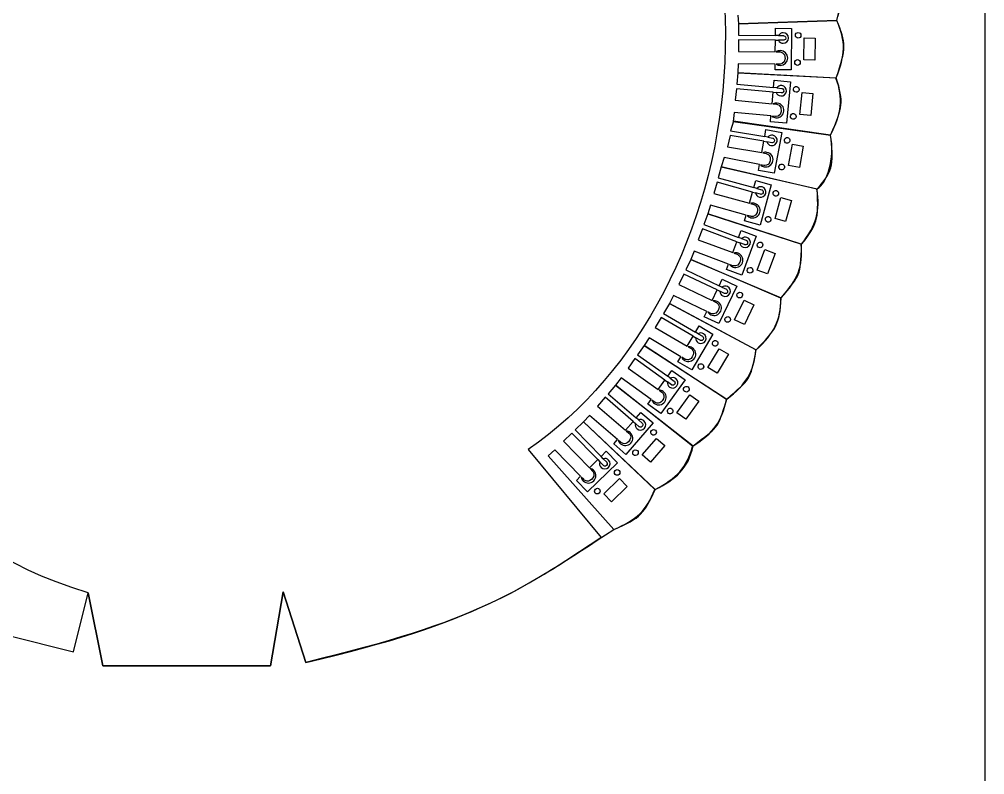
# Model space of a CAD drawing. Extents: x 150 to 1095, y 195 to 1062.
# Drawn here: x 768.1 to 949.8, y 500.8 to 643 of the extents above; entities that cross this region are included whole.
import ezdxf

# ---------------------------------------------------------------- set-up
doc = ezdxf.new("R2010")
doc.units = 0
doc.layers.add('Calque_1', color=7, linetype='CONTINUOUS')

msp = doc.modelspace()

# ---------------------------------------------------------------- linework, layer by layer
at = {"layer": 'Calque_1', "color": 1}
for p, q in [((949.8178, 794.68376), (949.8178, 494.78376)), ((863.85177, 562.04074), (877.58317, 545.44725)), ((783.8055, 521.30834), (781.0207, 535.05326)), ((817.76357, 535.2331), (815.33787, 521.30834)), ((821.98607, 521.93726), (817.76357, 535.2331)), ((815.33787, 521.30834), (783.8055, 521.30834))]:
    msp.add_line(p, q, dxfattribs=at)
at = {"layer": 'Calque_1', "color": 7}
for p, q in [((903.349677, 643.831891), (903.479838, 642.194676)), ((903.478897, 642.194434), (903.462295, 640.04117)), ((921.956765, 642.804604), (903.478897, 642.194434)), ((903.479838, 642.194676), (921.96264, 642.796563)), ((921.956765, 642.804604), (921.956765, 642.804604)), ((903.462295, 640.04117), (910.415341, 639.987528)), ((910.415341, 639.987528), (910.425986, 641.367523)), ((911.012225, 639.982922), (910.415341, 639.987528)), ((910.425986, 641.367523), (913.459117, 641.344124)), ((911.012346, 639.982922), (911.955123, 639.975647)), ((911.012507, 639.982209), (911.012346, 639.982922)), ((913.459117, 641.344124), (913.398603, 633.498937)), ((915.214091, 640.025209), (915.214763, 640.025868)), ((903.455694, 639.168166), (903.438778, 636.976583)), ((910.40872, 639.11453), (903.455694, 639.168166)), ((910.391818, 636.922947), (910.40872, 639.11453)), ((910.408599, 639.11453), (910.990774, 639.110047)), ((911.948482, 639.102428), (910.99099, 639.109805)), ((915.791071, 635.394726), (915.822945, 639.527068)), ((915.822945, 639.527068), (917.889118, 639.511128)), ((917.889118, 639.511128), (917.857237, 635.378792)), ((903.438778, 636.976583), (910.391818, 636.922947)), ((910.589318, 636.921425), (911.243686, 636.916376)), ((911.357403, 637.147873), (911.357484, 637.147886)), ((903.420894, 634.673971), (903.360212, 632.98437)), ((910.373921, 634.620336), (903.420894, 634.673971)), ((910.365459, 633.522336), (910.373921, 634.620336)), ((911.225876, 634.613798), (910.560201, 634.618943)), ((915.091733, 634.906678), (915.091061, 634.906019)), ((917.857237, 635.378792), (915.791071, 635.394726)), ((903.361805, 632.984874), (903.158298, 630.841183)), ((903.360212, 632.98437), (921.873381, 632.024493)), ((921.822871, 631.988459), (903.361805, 632.984874)), ((913.398603, 633.498937), (910.365459, 633.522336)), ((903.158298, 630.841183), (910.080425, 630.184072)), ((910.080425, 630.184072), (910.210852, 631.557936)), ((910.210852, 631.557936), (913.2305, 631.271278)), ((913.2305, 631.271278), (912.489081, 623.460965)), ((921.822871, 631.988459), (921.822871, 631.988459)), ((903.075921, 629.97206), (902.8688, 627.790219)), ((909.998056, 629.314941), (903.075921, 629.97206)), ((909.790934, 627.133101), (909.998056, 629.314941)), ((909.997921, 629.314955), (910.577503, 629.259939)), ((910.674655, 630.127662), (910.080425, 630.184072)), ((911.530885, 629.169472), (910.57765, 629.259952)), ((910.674809, 630.127682), (910.674789, 630.127649)), ((910.674789, 630.127649), (911.613362, 630.038549)), ((914.865077, 629.805577), (914.865064, 629.805564)), ((915.03711, 625.141885), (915.427648, 629.255854)), ((915.427648, 629.255854), (917.484618, 629.060585)), ((917.484618, 629.060585), (917.094086, 624.946609)), ((902.8688, 627.790219), (909.790934, 627.133101)), ((909.987552, 627.114444), (910.639009, 627.052603)), ((910.772463, 627.273368), (910.772483, 627.273348)), ((902.651064, 625.497856), (902.44392, 623.819894)), ((909.573199, 624.840737), (902.651064, 625.497856)), ((902.500878, 623.864673), (901.935321, 622.049042)), ((902.44392, 623.819894), (920.803847, 621.256287)), ((920.803921, 621.256495), (902.500878, 623.864673)), ((909.469419, 623.747622), (909.573199, 624.840737)), ((912.489081, 623.460965), (909.469419, 623.747622)), ((910.421375, 624.760246), (909.758664, 624.82315)), ((914.29731, 624.715783), (914.297323, 624.715796)), ((917.094086, 624.946609), (915.03711, 625.141885)), ((901.935321, 622.049042), (908.393485, 620.950416)), ((908.393485, 620.950416), (908.643637, 622.307594)), ((908.643637, 622.307594), (911.626611, 621.757775)), ((911.626611, 621.757775), (910.204529, 614.04232)), ((901.904066, 621.157655), (901.411504, 619.00304)), ((908.235414, 620.091775), (901.904066, 621.157655)), ((907.838156, 617.936429), (908.235414, 620.091775)), ((908.235233, 620.091862), (908.80779, 619.98632)), ((908.980501, 620.842217), (908.393485, 620.950416)), ((909.749559, 619.812738), (908.807911, 619.986307)), ((908.980636, 620.842204), (908.980622, 620.84219)), ((908.980622, 620.84219), (909.907811, 620.671305)), ((913.126635, 620.154648), (913.126635, 620.154648)), ((920.803921, 621.256495), (920.803921, 621.256495)), ((901.411504, 619.00304), (907.838156, 617.936429)), ((908.828219, 617.990237), (908.828219, 617.990237)), ((912.889885, 615.493799), (913.638956, 619.557805)), ((913.638956, 619.557805), (915.670951, 619.183277)), ((915.670951, 619.183277), (914.921894, 615.11927)), ((900.773557, 616.994394), (900.229335, 615.278939)), ((907.420577, 615.671973), (900.773557, 616.994394)), ((908.032392, 617.90063), (908.675937, 617.782012)), ((900.23033, 615.28027), (899.654316, 613.205414)), ((900.229335, 615.278939), (918.294466, 611.118453)), ((918.231113, 611.064163), (900.23033, 615.28027)), ((907.221555, 614.592126), (907.420577, 615.671973)), ((910.204529, 614.04232), (907.221555, 614.592126)), ((908.258546, 615.517475), (907.603876, 615.638145)), ((912.11566, 615.134092), (912.11566, 615.134092)), ((914.921894, 615.11927), (912.889885, 615.493799)), ((899.654316, 613.205414), (906.354175, 611.345436)), ((906.354175, 611.345436), (906.723345, 612.675179)), ((906.723345, 612.675179), (909.646029, 611.863807)), ((899.420936, 612.364145), (898.834673, 610.252357)), ((906.120801, 610.504174), (899.420936, 612.364145)), ((906.92934, 611.185771), (906.354175, 611.345436)), ((906.929488, 611.185771), (906.929455, 611.185737)), ((906.929455, 611.185737), (907.837898, 610.933532)), ((909.646029, 611.863807), (907.547412, 604.304271)), ((918.231113, 611.064163), (918.231113, 611.064163)), ((898.834673, 610.252357), (905.534531, 608.392392)), ((905.534531, 608.392392), (906.120801, 610.504174)), ((906.120653, 610.504228), (906.681621, 610.34849)), ((907.604376, 610.092324), (906.681742, 610.348463)), ((910.350573, 605.512664), (911.455994, 609.494534)), ((910.998446, 610.134334), (910.998446, 610.134334)), ((911.455994, 609.494534), (913.446921, 608.941824)), ((913.446921, 608.941824), (912.341507, 604.95996)), ((898.218577, 608.033643), (897.72059, 606.417959)), ((904.918428, 606.173672), (898.218577, 608.033643)), ((905.724853, 608.339558), (906.355376, 608.164513)), ((906.525465, 608.358464), (906.525465, 608.358464)), ((897.721673, 606.419081), (896.969892, 604.401245)), ((897.72059, 606.417959), (915.347172, 600.676638)), ((915.294689, 600.675159), (897.721673, 606.419081)), ((904.624715, 605.115657), (904.918428, 606.173672)), ((905.739422, 605.945739), (905.097987, 606.123817)), ((912.341507, 604.95996), (910.350573, 605.512664)), ((896.665215, 603.583111), (895.900053, 601.529378)), ((903.180933, 601.155559), (896.665215, 603.583111)), ((896.969892, 604.401245), (903.48561, 601.973694)), ((907.547412, 604.304271), (904.624715, 605.115657)), ((909.547563, 605.222814), (909.547563, 605.222814)), ((903.48561, 601.973694), (903.967412, 603.266888)), ((904.044959, 601.765292), (903.48561, 601.973694)), ((903.967412, 603.266888), (906.809781, 602.207915)), ((904.04508, 601.765252), (904.928554, 601.436097)), ((904.04508, 601.765252), (904.04508, 601.765252)), ((906.809781, 602.207915), (904.070748, 594.856151)), ((895.900053, 601.529378), (902.415764, 599.101819)), ((902.415764, 599.101819), (903.180933, 601.155559)), ((903.180812, 601.155599), (903.726367, 600.952349)), ((904.623749, 600.61801), (903.726481, 600.952302)), ((908.008932, 600.368862), (908.008932, 600.368862)), ((915.294689, 600.675159), (915.294689, 600.675159)), ((895.09601, 599.371626), (894.461333, 597.804574)), ((901.611727, 596.944074), (895.09601, 599.371626)), ((902.600854, 599.032866), (903.214061, 598.804398)), ((903.400154, 598.983054), (903.400154, 598.983054)), ((906.967189, 595.819753), (908.409939, 599.692189)), ((908.409939, 599.692189), (910.346153, 598.970817)), ((910.346153, 598.970817), (908.903403, 595.09838)), ((894.463774, 597.806933), (893.536968, 595.86326)), ((894.461333, 597.804574), (911.530758, 590.573139)), ((911.461788, 590.535655), (894.463774, 597.806933)), ((901.228379, 595.915123), (901.611727, 596.944074)), ((902.410138, 596.646619), (901.786317, 596.87902)), ((893.161332, 595.075183), (892.218045, 593.096911)), ((899.43759, 592.082477), (893.161332, 595.075183)), ((893.536968, 595.86326), (899.813226, 592.870554)), ((904.070748, 594.856151), (901.228379, 595.915123)), ((906.142286, 595.599819), (906.142286, 595.599819)), ((908.903403, 595.09838), (906.967189, 595.819753)), ((892.218045, 593.096911), (898.49429, 590.104218)), ((903.145101, 592.810712), (899.768402, 585.729131)), ((899.813226, 592.870554), (900.407201, 594.116227)), ((900.352019, 592.613639), (899.813226, 592.870554)), ((900.352126, 592.613585), (901.203135, 592.207797)), ((900.352126, 592.613585), (900.352126, 592.613585)), ((900.407201, 594.116227), (903.145101, 592.810712)), ((891.226843, 591.018478), (890.456446, 589.513505)), ((897.503094, 588.025779), (891.226843, 591.018478)), ((898.49429, 590.104218), (899.43759, 592.082477)), ((899.437475, 592.082524), (899.962985, 591.831956)), ((900.827378, 591.419774), (899.963086, 591.831896)), ((904.177408, 590.873079), (904.177408, 590.873079)), ((890.457845, 589.514526), (889.362825, 587.660402)), ((890.456446, 589.513505), (906.821647, 580.804939)), ((906.746418, 580.768875), (890.457845, 589.514526)), ((898.672567, 590.019205), (899.263248, 589.737552)), ((899.464411, 589.899144), (899.464364, 589.899097)), ((902.738546, 586.433558), (904.51717, 590.163674)), ((904.51717, 590.163674), (906.38222, 589.274362)), ((906.38222, 589.274362), (904.603603, 585.544253)), ((911.461788, 590.535655), (911.461788, 590.535655)), ((889.362825, 587.660402), (895.349913, 584.124511)), ((897.030503, 587.03466), (897.503094, 588.025779)), ((898.27216, 587.659072), (897.671268, 587.945587)), ((888.918987, 586.908621), (887.804475, 585.021512)), ((894.906061, 583.372743), (888.918987, 586.908621)), ((895.349913, 584.124511), (896.051697, 585.312802)), ((896.051697, 585.312802), (898.663448, 583.770325)), ((899.768402, 585.729131), (897.030503, 587.03466)), ((901.89747, 586.287232), (901.89747, 586.287232)), ((904.603603, 585.544253), (902.738546, 586.433558)), ((887.804475, 585.021512), (893.791563, 581.485621)), ((898.663448, 583.770325), (894.67387, 577.015031)), ((895.863874, 583.820978), (895.349913, 584.124511)), ((895.863982, 583.82091), (896.675783, 583.341482)), ((895.863982, 583.82091), (895.863982, 583.82091)), ((886.633416, 583.038856), (885.732968, 581.607892)), ((892.62049, 579.502965), (886.633416, 583.038856)), ((893.791563, 581.485621), (894.906061, 583.372743)), ((894.905953, 583.372797), (895.40725, 583.076741)), ((896.23183, 582.589762), (895.407364, 583.07668)), ((899.52039, 581.749011), (899.52039, 581.749011)), ((885.735227, 581.609908), (884.481031, 579.859531)), ((884.481031, 579.859531), (890.133137, 575.809668)), ((885.732968, 581.607892), (901.264128, 571.486519)), ((901.189498, 571.462522), (885.735227, 581.609908)), ((893.961624, 581.385187), (894.525093, 581.052412)), ((894.739638, 581.195483), (894.739698, 581.195543)), ((897.694664, 577.454095), (899.796116, 581.01234)), ((901.575235, 579.961617), (899.473775, 576.403365)), ((899.796116, 581.01234), (901.575235, 579.961617)), ((906.746418, 580.768875), (906.746418, 580.768875)), ((883.972688, 579.149827), (882.696182, 577.3683)), ((889.624788, 575.099971), (883.972688, 579.149827)), ((892.062112, 578.557501), (892.62049, 579.502965)), ((894.67387, 577.015031), (892.062112, 578.557501)), ((893.354108, 579.069695), (892.780912, 579.408219)), ((882.696182, 577.3683), (888.348282, 573.31843)), ((890.133137, 575.809668), (890.936928, 576.931455)), ((890.936928, 576.931455), (893.402553, 575.16478)), ((896.84393, 577.382699), (896.84393, 577.382699)), ((899.473775, 576.403365), (897.694664, 577.454095)), ((881.354862, 575.496551), (880.331798, 574.150526)), ((887.006969, 571.446688), (881.354862, 575.496551)), ((888.348282, 573.31843), (889.624788, 575.099971)), ((893.402553, 575.16478), (888.833054, 568.787438)), ((889.624653, 575.100011), (890.097932, 574.760954)), ((890.876375, 574.203179), (890.098033, 574.76088)), ((890.618341, 575.462005), (890.133137, 575.809668)), ((890.618476, 575.461965), (891.384859, 574.912836)), ((890.618476, 575.461965), (890.618476, 575.461965)), ((880.333546, 574.151239), (878.927179, 572.520593)), ((880.331798, 574.150526), (894.910348, 562.699537)), ((894.81374, 562.656551), (880.333546, 574.151239)), ((888.508823, 573.203397), (889.040758, 572.822264)), ((889.267152, 572.945912), (889.267152, 572.945912)), ((894.078013, 573.07577), (894.078013, 573.07577)), ((878.357002, 571.859413), (876.92561, 570.199769)), ((883.622434, 567.318172), (878.357002, 571.859413)), ((878.927179, 572.520593), (884.192612, 567.979366)), ((886.367422, 570.554133), (887.006969, 571.446688)), ((887.699585, 570.950474), (887.158455, 571.33821)), ((891.880788, 568.958526), (894.287709, 572.317689)), ((895.967283, 571.114235), (893.560362, 567.755072)), ((894.287709, 572.317689), (895.967283, 571.114235)), ((901.189498, 571.462522), (901.189498, 571.462522)), ((876.92561, 570.199769), (882.191036, 565.658522)), ((884.192612, 567.979366), (885.093924, 569.024411)), ((885.093924, 569.024411), (887.390877, 567.043368)), ((888.833054, 568.787438), (886.367422, 570.554133)), ((891.027105, 568.962382), (891.027105, 568.962382)), ((893.560362, 567.755072), (891.880788, 568.958526)), ((874.283512, 567.20826), (872.739611, 565.707193)), ((875.421694, 568.456123), (874.281811, 567.207474)), ((874.281811, 567.207474), (887.772709, 554.49312)), ((887.700005, 554.48812), (874.283512, 567.20826)), ((880.68712, 563.914875), (875.421694, 568.456123)), ((882.191036, 565.658522), (883.622434, 567.318172)), ((883.622333, 567.318205), (884.063225, 566.93799)), ((884.644615, 567.589516), (884.192545, 567.979299)), ((884.644656, 567.589463), (884.644622, 567.589429)), ((884.644622, 567.589429), (885.358602, 566.973713)), ((872.739611, 565.707193), (877.58655, 560.72173)), ((887.390877, 567.043368), (882.266942, 561.102326)), ((882.340604, 565.529533), (882.836104, 565.102093)), ((884.788425, 566.312613), (884.063333, 566.937964)), ((872.113555, 565.098434), (870.542156, 563.570682)), ((870.542156, 563.570682), (875.389109, 558.585219)), ((876.960501, 560.112964), (872.113555, 565.098434)), ((879.969989, 563.08337), (880.68712, 563.914875)), ((881.332201, 563.358366), (880.828057, 563.793108)), ((883.072668, 565.20488), (883.072741, 565.204954)), ((885.317724, 560.998921), (888.016677, 564.128282)), ((887.875923, 564.90216), (887.875923, 564.90216)), ((888.016677, 564.128282), (889.581354, 562.778808)), ((868.891221, 561.965752), (867.646297, 560.821804)), ((873.73816, 556.980288), (868.891221, 561.965752)), ((877.58655, 560.72173), (878.576045, 561.683708)), ((878.576045, 561.683708), (880.690427, 559.508869)), ((882.266942, 561.102326), (879.969989, 563.08337)), ((889.581354, 562.778808), (886.8824, 559.649447)), ((894.8137, 562.656591), (894.81374, 562.656551)), ((867.646297, 560.821804), (879.970355, 546.973463)), ((875.389109, 558.585219), (876.960501, 560.112964)), ((876.960736, 560.113334), (877.36627, 559.695605)), ((878.002611, 560.293781), (877.586671, 560.721918)), ((878.002537, 560.293546), (878.002543, 560.293553)), ((878.002543, 560.293553), (878.659718, 559.617536)), ((884.467814, 561.07948), (884.467814, 561.07948)), ((886.8824, 559.649447), (885.317724, 560.998921)), ((880.690427, 559.508869), (875.065289, 554.04002)), ((875.526776, 558.443607), (875.982669, 557.974162)), ((876.227512, 558.055974), (876.227633, 558.056095)), ((878.033763, 559.008972), (877.366318, 559.695531)), ((872.950907, 556.21486), (873.73816, 556.980288)), ((875.065289, 554.04002), (872.950907, 556.21486)), ((874.331647, 556.36901), (873.867748, 556.846462)), ((878.095227, 553.669532), (881.058172, 556.550197)), ((880.98584, 557.333411), (880.98584, 557.333411)), ((881.058172, 556.550197), (882.498467, 555.068694)), ((882.498467, 555.068694), (879.535522, 552.188029)), ((887.700052, 554.488073), (887.700005, 554.48812)), ((877.255638, 553.82432), (877.255638, 553.82432)), ((879.535522, 552.188029), (878.095227, 553.669532))]:
    msp.add_line(p, q, dxfattribs=at)
at = {"layer": 'Calque_1', "color": 3}
for p, q in [((778.23653, 523.91354), (781.02143, 535.05319)), ((781.02143, 535.05319), (783.80633, 521.30828)), ((815.3388, 521.30828), (817.7644, 535.23289)), ((817.7644, 535.23289), (821.9866, 521.93713)), ((766.01883, 526.96796), (778.23653, 523.91354)), ((783.80633, 521.30828), (815.3388, 521.30828))]:
    msp.add_line(p, q, dxfattribs=at)
at = {"layer": 'Calque_1', "color": 1}
for points in [[(867.33837, 715.21124), (919.01237, 669.47147), (905.88837, 590.79159), (863.85177, 562.04074)], [(781.0207, 535.05323), (746.9555, 545.28428), (745.37233, 565.47388), (742.97578, 582.08934)], [(877.58317, 545.44725), (862.81827, 535.5729), (853.87747, 529.47317), (821.98607, 521.93726)]]:
    msp.add_open_spline(points, degree=3, dxfattribs=at)
at = {"layer": 'Calque_1', "color": 7}
for points in [[(921.96264, 642.796563), (923.319752, 647.196013), (923.18382, 649.869947), (921.10858, 653.543114)], [(921.873381, 632.024493), (923.607805, 636.289309), (923.704842, 638.964917), (921.956765, 642.804604)], [(911.894574, 640.511909), (911.524568, 640.514519), (911.184177, 640.309986), (911.012507, 639.982209)], [(912.875616, 639.516522), (912.879699, 640.062309), (912.440555, 640.508061), (911.894574, 640.511909)], [(911.955123, 639.975647), (911.955123, 639.975647), (912.368021, 639.937853), (912.364542, 639.496346)], [(914.688767, 639.490581), (914.400385, 639.492604), (914.168298, 639.735568), (914.17041, 640.033261)], [(914.17041, 640.033261), (914.172534, 640.33094), (914.408038, 640.570597), (914.696413, 640.568554)], [(915.214763, 640.025868), (915.212632, 639.728195), (914.977142, 639.488538), (914.688767, 639.490581)], [(914.696413, 640.568554), (914.984788, 640.566148), (915.216559, 640.322881), (915.214091, 640.025209)], [(910.99099, 639.109805), (911.151214, 638.762878), (911.497129, 638.539409), (911.879262, 638.535991)], [(911.879262, 638.535991), (912.42523, 638.531619), (912.871278, 638.970843), (912.875616, 639.516522)], [(912.364542, 639.496346), (912.361533, 639.104834), (911.948482, 639.102428), (911.948482, 639.102428)], [(911.357484, 637.147886), (911.084746, 637.149484), (910.817544, 637.070807), (910.589318, 636.921425)], [(911.243686, 636.916376), (911.243686, 636.916376), (912.276001, 636.917837), (912.234257, 635.653943)], [(912.733636, 635.750347), (912.739599, 636.516309), (912.123419, 637.142057), (911.357403, 637.147873)], [(910.560201, 634.618943), (910.788486, 634.461603), (911.058775, 634.376371), (911.336044, 634.374182)], [(912.234257, 635.653943), (912.198517, 634.572793), (911.225876, 634.613798), (911.225876, 634.613798)], [(911.336044, 634.374182), (912.102012, 634.368225), (912.727773, 634.984392), (912.733636, 635.750347)], [(914.565058, 634.370726), (914.276689, 634.373139), (914.044918, 634.616392), (914.047386, 634.914065)], [(914.047386, 634.914065), (914.049518, 635.211737), (914.285008, 635.451395), (914.573383, 635.449351)], [(915.091061, 634.906019), (915.088936, 634.60834), (914.853433, 634.368683), (914.565058, 634.370726)], [(914.573383, 635.449351), (914.861764, 635.447329), (915.093838, 635.204364), (915.091733, 634.906678)], [(920.803847, 621.256287), (922.902, 625.35443), (923.230975, 628.011511), (921.822871, 631.988459)], [(910.57765, 629.259952), (910.707152, 628.900418), (911.032358, 628.647775), (911.412753, 628.611188)], [(911.599535, 630.578798), (911.231152, 630.613522), (910.874288, 630.439315), (910.674809, 630.127682)], [(911.412753, 628.611188), (911.956289, 628.55943), (912.438768, 628.958261), (912.490224, 629.501817)], [(911.97974, 629.5256), (911.942742, 629.135826), (911.530885, 629.169472), (911.530885, 629.169472)], [(912.490224, 629.501817), (912.541673, 630.045192), (912.142902, 630.527382), (911.599535, 630.578798)], [(911.613362, 630.038549), (911.613362, 630.038549), (912.021429, 629.965045), (911.97974, 629.5256)], [(914.294315, 629.318295), (914.007213, 629.345554), (913.797286, 629.607903), (913.825433, 629.904269)], [(913.825433, 629.904269), (913.853554, 630.200634), (914.109095, 630.418797), (914.396196, 630.391551)], [(914.865064, 629.805564), (914.836937, 629.509205), (914.58141, 629.291056), (914.294315, 629.318295)], [(914.396196, 630.391551), (914.683298, 630.364292), (914.893225, 630.101943), (914.865077, 629.805577)], [(910.772483, 627.273348), (910.50091, 627.298629), (910.22789, 627.243441), (909.987552, 627.114444)], [(912.022111, 625.761602), (912.094546, 626.524154), (911.535029, 627.201027), (910.772463, 627.273368)], [(911.51623, 625.708922), (911.386766, 624.634962), (910.421375, 624.760246), (910.421375, 624.760246)], [(910.510325, 624.51196), (911.272884, 624.439532), (911.949763, 624.999029), (912.022111, 625.761602)], [(910.639009, 627.052603), (910.639009, 627.052603), (911.667556, 626.964434), (911.51623, 625.708922)], [(913.257686, 624.814481), (913.285813, 625.110839), (913.54134, 625.328989), (913.828435, 625.30175)], [(913.828435, 625.30175), (914.11553, 625.274484), (914.325451, 625.012141), (914.29731, 624.715783)], [(909.758664, 624.82315), (909.972426, 624.646586), (910.234295, 624.538216), (910.510325, 624.51196)], [(913.726561, 624.228513), (913.439466, 624.255779), (913.229545, 624.518122), (913.257686, 624.814481)], [(914.297323, 624.715796), (914.269203, 624.419431), (914.013662, 624.201268), (913.726561, 624.228513)], [(908.807911, 619.986307), (908.905445, 619.616806), (909.207301, 619.336679), (909.583034, 619.266943)], [(909.94129, 621.210668), (909.577355, 621.277492), (909.206619, 621.135192), (908.980636, 620.842204)], [(909.583034, 619.266943), (910.119949, 619.167819), (910.635491, 619.522903), (910.734306, 620.059872)], [(910.227847, 620.128238), (910.156881, 619.743181), (909.749559, 619.812738), (909.749559, 619.812738)], [(909.907811, 620.671305), (909.907811, 620.671305), (910.307868, 620.562368), (910.227847, 620.128238)], [(910.734306, 620.059872), (910.833121, 620.596653), (910.478064, 621.111887), (909.94129, 621.210668)], [(912.515415, 619.71922), (912.231805, 619.771493), (912.045637, 620.051198), (912.099592, 620.34395)], [(912.099592, 620.34395), (912.153547, 620.636716), (912.427209, 620.831671), (912.710825, 620.779391)], [(913.126635, 620.154648), (913.072666, 619.861896), (912.799018, 619.666954), (912.515415, 619.71922)], [(912.710825, 620.779391), (912.994435, 620.727118), (913.180596, 620.447407), (913.126635, 620.154648)], [(918.294466, 611.118453), (920.136773, 612.102162), (921.675807, 616.768711), (920.803921, 621.256495)], [(908.828219, 617.990237), (908.559896, 618.039188), (908.283087, 618.008108), (908.032392, 617.90063)], [(909.940763, 616.374899), (910.079662, 617.128188), (909.581527, 617.851425), (908.828219, 617.990237)], [(909.432205, 616.366729), (909.209246, 615.308215), (908.258546, 615.517475), (908.258546, 615.517475)], [(908.325426, 615.262355), (909.078714, 615.123469), (909.801971, 615.621584), (909.940763, 616.374899)], [(908.675937, 617.782012), (908.675937, 617.782012), (909.692823, 617.604172), (909.432205, 616.366729)], [(907.603876, 615.638145), (907.801253, 615.443412), (908.052787, 615.312704), (908.325426, 615.262355)], [(911.504427, 614.698651), (911.220818, 614.750924), (911.034643, 615.030635), (911.088604, 615.323394)], [(911.088604, 615.323394), (911.142573, 615.616147), (911.416221, 615.811088), (911.699824, 615.758822)], [(912.11566, 615.134092), (912.061706, 614.841326), (911.788044, 614.646371), (911.504427, 614.698651)], [(911.699824, 615.758822), (911.98344, 615.706556), (912.169615, 615.426858), (912.11566, 615.134092)], [(907.918952, 611.467855), (907.562355, 611.566589), (907.180491, 611.45762), (906.929488, 611.185771)], [(907.837898, 610.933532), (907.837898, 610.933532), (908.226759, 610.789659), (908.108676, 610.3643)], [(908.60713, 610.251459), (908.753015, 610.777398), (908.444904, 611.32201), (907.918952, 611.467855)], [(909.992159, 610.413689), (910.071787, 610.700543), (910.3616, 610.870562), (910.639499, 610.793396)], [(910.639499, 610.793396), (910.917379, 610.716251), (911.078067, 610.421154), (910.998446, 610.134334)], [(915.347172, 600.676638), (918.131005, 604.343676), (918.92052, 606.901998), (918.231113, 611.064163)], [(906.681742, 610.348463), (906.746235, 609.971794), (907.022145, 609.666076), (907.390258, 609.563408)], [(907.390258, 609.563408), (907.916311, 609.417208), (908.461232, 609.725318), (908.60713, 610.251459)], [(908.108676, 610.3643), (908.003943, 609.987038), (907.604376, 610.092324), (907.604376, 610.092324)], [(910.351126, 609.754634), (910.07324, 609.831773), (909.912559, 610.126876), (909.992159, 610.413689)], [(910.998446, 610.134334), (910.918819, 609.847494), (910.629026, 609.677481), (910.351126, 609.754634)], [(906.525465, 608.358464), (906.262529, 608.430936), (905.984069, 608.424447), (905.724853, 608.339558)], [(906.355376, 608.164513), (906.355376, 608.164513), (907.352562, 607.897474), (906.98356, 606.687909)], [(907.490863, 606.651092), (907.695802, 607.389153), (907.263565, 608.153605), (906.525465, 608.358464)], [(905.097987, 606.123817), (905.277514, 605.912515), (905.516348, 605.759954), (905.783485, 605.685714)], [(906.98356, 606.687909), (906.667894, 605.65325), (905.739422, 605.945739), (905.739422, 605.945739)], [(905.783485, 605.685714), (906.521545, 605.480774), (907.285997, 605.912998), (907.490863, 606.651092)], [(908.900237, 604.843107), (908.622351, 604.920246), (908.46167, 605.215349), (908.541277, 605.502169)], [(908.541277, 605.502169), (908.620904, 605.789009), (908.910704, 605.959029), (909.188603, 605.881863)], [(909.188603, 605.881863), (909.466483, 605.804717), (909.627164, 605.509628), (909.547563, 605.222814)], [(909.547563, 605.222814), (909.467943, 604.935967), (909.178136, 604.765954), (908.900237, 604.843107)], [(905.055078, 601.961474), (904.708265, 602.090424), (904.318459, 602.014585), (904.04508, 601.765252)], [(905.636436, 600.69055), (905.826869, 601.202051), (905.566592, 601.771067), (905.055078, 601.961474)], [(903.726481, 600.952302), (903.75845, 600.571495), (904.007118, 600.243247), (904.365043, 600.109367)], [(904.365043, 600.109367), (904.87663, 599.918605), (905.445962, 600.178862), (905.636436, 600.69055)], [(905.149529, 600.845748), (905.012832, 600.478849), (904.623749, 600.61801), (904.623749, 600.61801)], [(904.928554, 601.436097), (904.928554, 601.436097), (905.30365, 601.259414), (905.149529, 600.845748)], [(907.331435, 600.046064), (907.061195, 600.146751), (906.926074, 600.454207), (907.030312, 600.733469)], [(907.030312, 600.733469), (907.134247, 601.012427), (907.437596, 601.156927), (907.707809, 601.056266)], [(908.008932, 600.368862), (907.904997, 600.089903), (907.601648, 599.945404), (907.331435, 600.046064)], [(907.707809, 601.056266), (907.978049, 600.955579), (908.113169, 600.648123), (908.008932, 600.368862)], [(911.530758, 590.573139), (914.618749, 593.988001), (915.624693, 596.469204), (915.294689, 600.675159)], [(903.400154, 598.983054), (903.144387, 599.077804), (902.866393, 599.095213), (902.600854, 599.032866)], [(903.214061, 598.804398), (903.214061, 598.804398), (904.18467, 598.452848), (903.713335, 597.279373)], [(904.215604, 597.199197), (904.483067, 597.916969), (904.117959, 598.715665), (903.400154, 598.983054)], [(901.786317, 596.87902), (901.947093, 596.653125), (902.172237, 596.480909), (902.431735, 596.38376)], [(903.713335, 597.279373), (903.310118, 596.275595), (902.410138, 596.646619), (902.410138, 596.646619)], [(902.431735, 596.38376), (903.149519, 596.116296), (903.948215, 596.481392), (904.215604, 597.199197)], [(905.163665, 595.964426), (905.267593, 596.243378), (905.570943, 596.387877), (905.841156, 596.287217)], [(905.841156, 596.287217), (906.111396, 596.18653), (906.246516, 595.879074), (906.142286, 595.599819)], [(905.464788, 595.277022), (905.194548, 595.377709), (905.059428, 595.685165), (905.163665, 595.964426)], [(906.142286, 595.599819), (906.038351, 595.320861), (905.735001, 595.176361), (905.464788, 595.277022)], [(901.375512, 592.719972), (901.041415, 592.879005), (900.646436, 592.837841), (900.352126, 592.613585)], [(901.842515, 591.402731), (902.077307, 591.895437), (901.868224, 592.4852), (901.375512, 592.719972)], [(899.963086, 591.831896), (899.961341, 591.449755), (900.180105, 591.100845), (900.524837, 590.935936)], [(900.524837, 590.935936), (901.017603, 590.7008), (901.607661, 590.909843), (901.842515, 591.402731)], [(901.371189, 591.600258), (901.202669, 591.246849), (900.827378, 591.419774), (900.827378, 591.419774)], [(901.203135, 592.207797), (901.203135, 592.207797), (901.561192, 591.998727), (901.371189, 591.600258)], [(903.474076, 590.611284), (903.213768, 590.735412), (903.106621, 591.053856), (903.234749, 591.32256)], [(903.234749, 591.32256), (903.362871, 591.591271), (903.677766, 591.708475), (903.938074, 591.584361)], [(904.177408, 590.873079), (904.049287, 590.604368), (903.734384, 590.487157), (903.474076, 590.611284)], [(903.938074, 591.584361), (904.198382, 591.460234), (904.305536, 591.141783), (904.177408, 590.873079)], [(899.464364, 589.899097), (899.217977, 590.01605), (898.942588, 590.057896), (898.672567, 590.019205)], [(899.263248, 589.737552), (899.263248, 589.737552), (900.199079, 589.301772), (899.626078, 588.17444)], [(900.119368, 588.050333), (900.449098, 588.741725), (900.15585, 589.569501), (899.464411, 589.899144)], [(906.821647, 580.804939), (910.19876, 583.934162), (911.419591, 586.316997), (911.461788, 590.535655)], [(897.671268, 587.945587), (897.811553, 587.706438), (898.020265, 587.514756), (898.270543, 587.395389)], [(898.270543, 587.395389), (898.961942, 587.065651), (899.789718, 587.3589), (900.119368, 588.050333)], [(899.626078, 588.17444), (899.135924, 587.210125), (898.27216, 587.659072), (898.27216, 587.659072)], [(900.954804, 586.736719), (901.082932, 587.00541), (901.397808, 587.122621), (901.658116, 586.998507)], [(901.194125, 586.025437), (900.933823, 586.149571), (900.826669, 586.468008), (900.954804, 586.736719)], [(901.89747, 586.287232), (901.769342, 586.018514), (901.454439, 585.901303), (901.194125, 586.025437)], [(901.658116, 586.998507), (901.918431, 586.874387), (902.025578, 586.555929), (901.89747, 586.287232)], [(896.892769, 583.836402), (896.574043, 584.024366), (896.176977, 584.018274), (895.863982, 583.82091)], [(897.241478, 582.48302), (897.518922, 582.953047), (897.362794, 583.558984), (896.892769, 583.836402)], [(895.407364, 583.07668), (895.371839, 582.69619), (895.558891, 582.329315), (895.887687, 582.134573)], [(895.887687, 582.134573), (896.35774, 581.856779), (896.963966, 582.012833), (897.241478, 582.48302)], [(896.789464, 582.721446), (896.590358, 582.384335), (896.23183, 582.589762), (896.23183, 582.589762)], [(896.675783, 583.341482), (896.675783, 583.341482), (897.013938, 583.101544), (896.789464, 582.721446)], [(898.796683, 581.550424), (898.548397, 581.69711), (898.469781, 582.023753), (898.621161, 582.280078)], [(898.621161, 582.280078), (898.772541, 582.536417), (899.096542, 582.625352), (899.344888, 582.478672)], [(899.52039, 581.749011), (899.369017, 581.492679), (899.045022, 581.40375), (898.796683, 581.550424)], [(899.344888, 582.478672), (899.593174, 582.331985), (899.671776, 582.00533), (899.52039, 581.749011)], [(894.739698, 581.195543), (894.504635, 581.333846), (894.234001, 581.399858), (893.961624, 581.385187)], [(894.525093, 581.052412), (894.525093, 581.052412), (895.418717, 580.535598), (894.748306, 579.46334)], [(895.22857, 579.296002), (895.618134, 579.95553), (895.399219, 580.805999), (894.739638, 581.195483)], [(901.264128, 571.486519), (904.904673, 574.304917), (906.331374, 576.570488), (906.746418, 580.768875)], [(892.780912, 579.408219), (892.899408, 579.157517), (893.090431, 578.948189), (893.329077, 578.807084)], [(893.329077, 578.807084), (893.988624, 578.417526), (894.839086, 578.636421), (895.22857, 579.296002)], [(894.748306, 579.46334), (894.174798, 578.546147), (893.354108, 579.069695), (893.354108, 579.069695)], [(895.944701, 577.913766), (896.096074, 578.170098), (896.420069, 578.259027), (896.668408, 578.112353)], [(896.668408, 578.112353), (896.916694, 577.965667), (896.995309, 577.639024), (896.84393, 577.382699)], [(896.120209, 577.184112), (895.871923, 577.330798), (895.793321, 577.657441), (895.944701, 577.913766)], [(896.84393, 577.382699), (896.692557, 577.126367), (896.368555, 577.037432), (896.120209, 577.184112)], [(890.098033, 574.76088), (890.029098, 574.384992), (890.183094, 574.003056), (890.493446, 573.780088)], [(891.644617, 575.386703), (891.343709, 575.602026), (890.947649, 575.630965), (890.618476, 575.461965)], [(891.384859, 574.912836), (891.384859, 574.912836), (891.700537, 574.644014), (891.443441, 574.285209)], [(891.872675, 574.007864), (892.190498, 574.45158), (892.088367, 575.06894), (891.644617, 575.386703)], [(889.267152, 572.945912), (889.045153, 573.10436), (888.781433, 573.194008), (888.508823, 573.203397)], [(889.040758, 572.822264), (889.040758, 572.822264), (889.885366, 572.228684), (889.123039, 571.219696)], [(889.586754, 571.010727), (890.032944, 571.633355), (889.889834, 572.499802), (889.267152, 572.945912)], [(890.493446, 573.780088), (890.937189, 573.461969), (891.554804, 573.563952), (891.872675, 574.007864)], [(891.443441, 574.285209), (891.215364, 573.966979), (890.876375, 574.203179), (890.876375, 574.203179)], [(893.339618, 572.941748), (893.10517, 573.109689), (893.05571, 573.442049), (893.229098, 573.68404)], [(893.229098, 573.68404), (893.402458, 573.926057), (893.733085, 573.986017), (893.967506, 573.818049)], [(894.078013, 573.07577), (893.904659, 572.83376), (893.574046, 572.773786), (893.339618, 572.941748)], [(893.967506, 573.818049), (894.201887, 573.65004), (894.251394, 573.317754), (894.078013, 573.07577)], [(887.158455, 571.33821), (887.254429, 571.078071), (887.426203, 570.852686), (887.651564, 570.691146)], [(887.651564, 570.691146), (888.274198, 570.244962), (889.140651, 570.388052), (889.586754, 571.010727)], [(889.123039, 571.219696), (888.470925, 570.356614), (887.699585, 570.950474), (887.699585, 570.950474)], [(894.910348, 562.699537), (898.785154, 565.186065), (900.406026, 567.317042), (901.189498, 571.462522)], [(890.288683, 568.828359), (890.054234, 568.996301), (890.004795, 569.328667), (890.178182, 569.570644)], [(890.178182, 569.570644), (890.351604, 569.812588), (890.682163, 569.872615), (890.916578, 569.704653)], [(891.027105, 568.962382), (890.853744, 568.720364), (890.523111, 568.660384), (890.288683, 568.828359)], [(890.916578, 569.704653), (891.151019, 569.536719), (891.200479, 569.204372), (891.027105, 568.962382)], [(885.659882, 567.422332), (885.379501, 567.663783), (884.987667, 567.728216), (884.644656, 567.589463)], [(885.763162, 566.028576), (886.119522, 566.44199), (886.073296, 567.065985), (885.659882, 567.422332)], [(883.072741, 565.204954), (882.865863, 565.382701), (882.611268, 565.495681), (882.340604, 565.529533)], [(884.063333, 566.937964), (883.96092, 566.569797), (884.079971, 566.175575), (884.369037, 565.925626)], [(884.369037, 565.925626), (884.782397, 565.568916), (885.406687, 565.615022), (885.763162, 566.028576)], [(885.360574, 566.343357), (885.104876, 566.04685), (884.788425, 566.312613), (884.788425, 566.312613)], [(885.358602, 566.973713), (885.358602, 566.973713), (885.649055, 566.677816), (885.360574, 566.343357)], [(887.128473, 564.835013), (886.910067, 565.023349), (886.890658, 565.358798), (887.085078, 565.584229)], [(887.085078, 565.584229), (887.279505, 565.809666), (887.614162, 565.839724), (887.832548, 565.651368)], [(887.832548, 565.651368), (888.050947, 565.463039), (888.07035, 565.127583), (887.875923, 564.90216)], [(880.828057, 563.793108), (880.900279, 563.525409), (881.051118, 563.285493), (881.261041, 563.104364)], [(882.774087, 563.498621), (882.047037, 562.697663), (881.332201, 563.358366), (881.332201, 563.358366)], [(882.836104, 565.102093), (882.836104, 565.102093), (883.623973, 564.435063), (882.774087, 563.498621)], [(883.217118, 563.248808), (883.717413, 563.828843), (883.652749, 564.704632), (883.072668, 565.20488)], [(887.875923, 564.90216), (887.681502, 564.676729), (887.346859, 564.646671), (887.128473, 564.835013)], [(881.261041, 563.104364), (881.841082, 562.604062), (882.716877, 562.66872), (883.217118, 563.248808)], [(883.720358, 561.012327), (883.501958, 561.200656), (883.482549, 561.536105), (883.676969, 561.761535)], [(883.676969, 561.761535), (883.871389, 561.986966), (884.206039, 562.017017), (884.424425, 561.828675)], [(884.424425, 561.828675), (884.642818, 561.640352), (884.662221, 561.30491), (884.467814, 561.07948)], [(887.772709, 554.49312), (891.855234, 556.621496), (893.660984, 558.598251), (894.8137, 562.656591)], [(878.999199, 560.03803), (878.740971, 560.303041), (878.356401, 560.401677), (878.002537, 560.293546)], [(878.979867, 558.640598), (879.37118, 559.021067), (879.379776, 559.64681), (878.999199, 560.03803)], [(884.467814, 561.07948), (884.273393, 560.854049), (883.938743, 560.823984), (883.720358, 561.012327)], [(876.227633, 558.056095), (876.036824, 558.250982), (875.793377, 558.386106), (875.526776, 558.443607)], [(876.19988, 556.094773), (876.749123, 556.628699), (876.761492, 557.506785), (876.227512, 558.055974)], [(877.366318, 559.695531), (877.232021, 559.337767), (877.31604, 558.934616), (877.582085, 558.66028)], [(877.582085, 558.66028), (877.962696, 558.268825), (878.588499, 558.259886), (878.979867, 558.640598)], [(878.606404, 558.989445), (878.325513, 558.716684), (878.033763, 559.008972), (878.033763, 559.008972)], [(878.659718, 559.617536), (878.659718, 559.617536), (878.922901, 559.297145), (878.606404, 558.989445)], [(880.235386, 557.332065), (880.034199, 557.538678), (880.044415, 557.874681), (880.257858, 558.082201)], [(880.257858, 558.082201), (880.471053, 558.289969), (880.807306, 558.290314), (881.008332, 558.08354)], [(881.008332, 558.08354), (881.209519, 557.876927), (881.199283, 557.540917), (880.98584, 557.333411)], [(873.867748, 556.846462), (873.916219, 556.573462), (874.045437, 556.321246), (874.238673, 556.122399)], [(875.780274, 556.382296), (874.985832, 555.648127), (874.331647, 556.36901), (874.331647, 556.36901)], [(875.982669, 557.974162), (875.982669, 557.974162), (876.70918, 557.240761), (875.780274, 556.382296)], [(880.98584, 557.333411), (880.772652, 557.12565), (880.436413, 557.125305), (880.235386, 557.332065)], [(874.238673, 556.122399), (874.772599, 555.573155), (875.650698, 555.560786), (876.19988, 556.094773)], [(876.505164, 553.822981), (876.303977, 554.029593), (876.314213, 554.365603), (876.527656, 554.573109)], [(876.527656, 554.573109), (876.740844, 554.780871), (877.077083, 554.781215), (877.27811, 554.574455)], [(877.27811, 554.574455), (877.479297, 554.367842), (877.469081, 554.031839), (877.255638, 553.82432)], [(879.970355, 546.973463), (884.223784, 548.735651), (886.195911, 550.546449), (887.700052, 554.488073)], [(877.255638, 553.82432), (877.042443, 553.616551), (876.70619, 553.616207), (876.505164, 553.822981)]]:
    msp.add_open_spline(points, degree=3, dxfattribs=at)
at = {"layer": 'Calque_1', "color": 3}
for points in [[(921.9624, 642.79656), (923.55609, 648.86168), (923.12429, 649.76276), (921.11538, 653.53233)], [(921.8734, 632.02449), (923.7802, 637.57406), (923.80189, 638.54859), (921.9624, 642.79656)], [(920.8039, 621.2565), (923.1834, 626.64733), (923.26791, 627.29989), (921.8734, 632.02449)], [(918.29451, 611.11845), (921.511, 614.55784), (921.36881, 616.40748), (920.8039, 621.2565)], [(915.34721, 600.67663), (918.26469, 604.43685), (918.5692, 605.15628), (918.29451, 611.11845)], [(911.53081, 590.57313), (915.17611, 595.26088), (915.12002, 594.27353), (915.34721, 600.67663)], [(906.8217, 580.80494), (910.70449, 584.84163), (911.14301, 585.54651), (911.53081, 590.57313)], [(901.2641, 571.48651), (905.64521, 575.50126), (905.62909, 574.70588), (906.8217, 580.80494)], [(894.9104, 562.69953), (899.5894, 566.38432), (899.4507, 565.47183), (901.2641, 571.48651)], [(887.77271, 554.49312), (891.48809, 556.38958), (894.08159, 558.36981), (894.9104, 562.69953)], [(879.97041, 546.97346), (885.145, 549.15568), (885.72499, 549.96336), (887.77271, 554.49312)], [(821.9866, 521.93713), (853.90871, 529.28892), (863.05682, 535.84362), (879.97041, 546.97346)]]:
    msp.add_open_spline(points, degree=3, dxfattribs=at)

doc.saveas('drawing.dxf')
